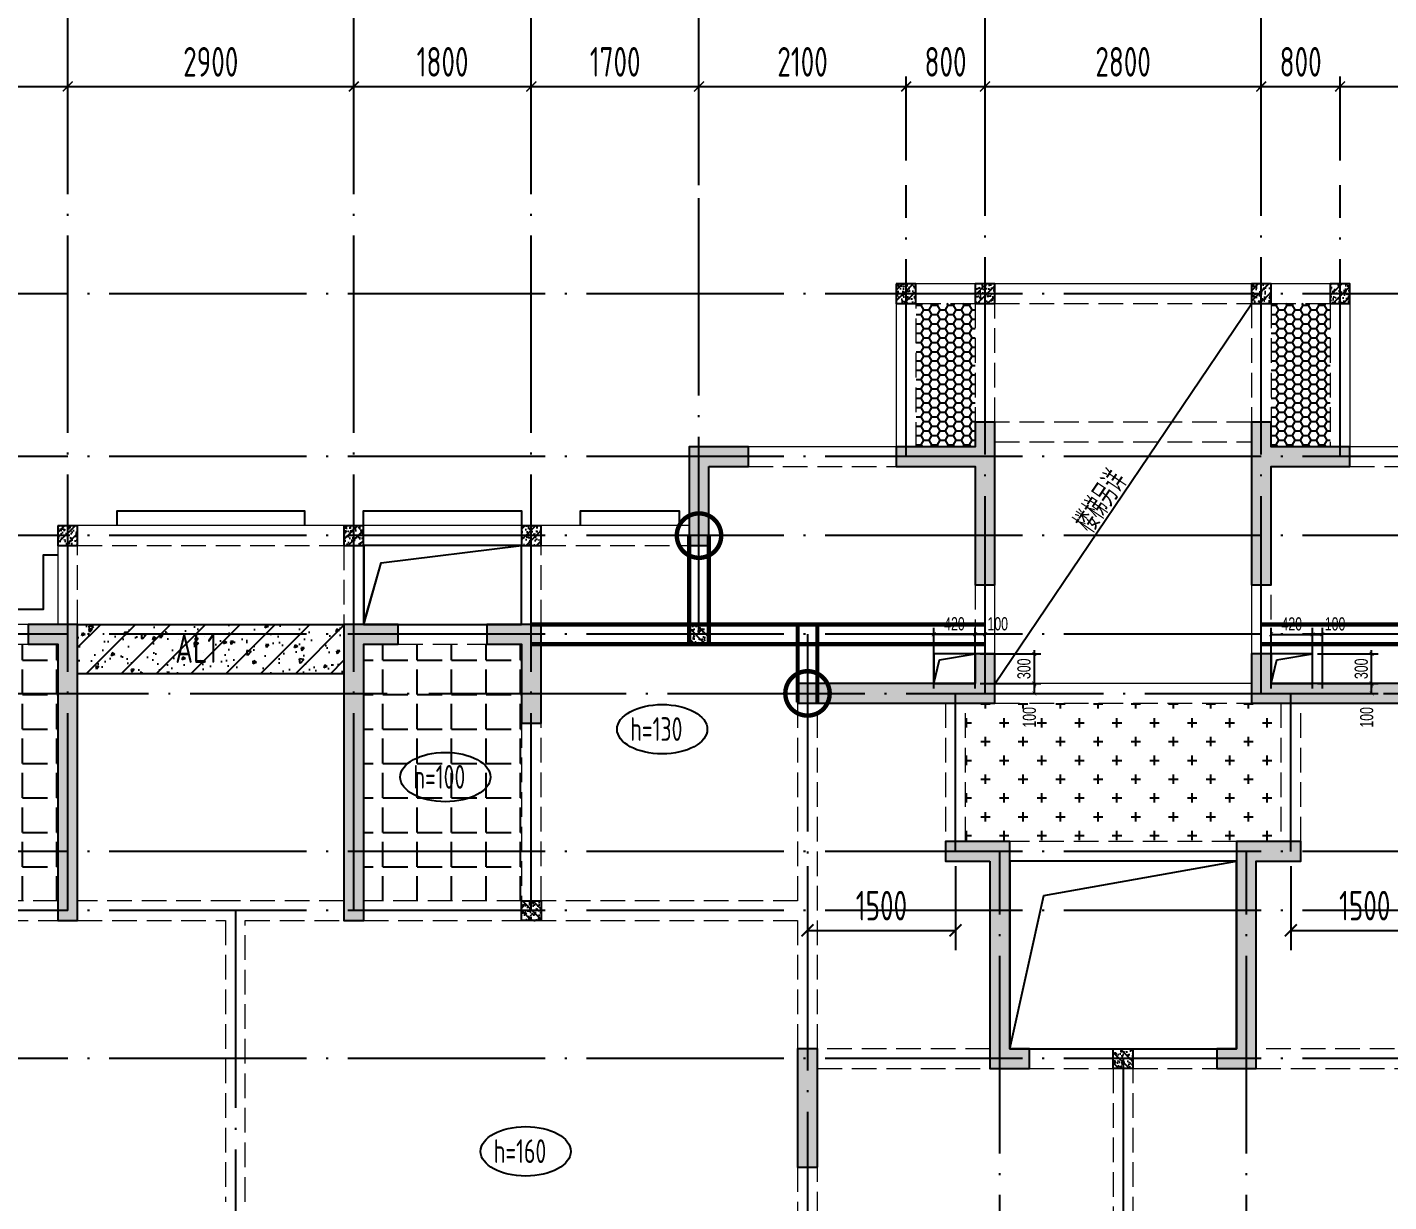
# Model space of a CAD drawing. Extents: x -668857 to 185752, y -270966 to 286822.
# Drawn here: x -177506 to -163702, y 64422 to 76322 of the extents above; entities that cross this region are included whole.
import ezdxf
from ezdxf.enums import TextEntityAlignment as Align

# ---------------------------------------------------------------- set-up
doc = ezdxf.new("R2010")
doc.units = 0
doc.header["$LTSCALE"] = 1000
for name, pattern in [('DASH', [0.35, 0.25, -0.1]), ('DASHED', [0.75, 0.5, -0.25]), ('DOTE', [2.42, 2, -0.2, 0.02, -0.2])]:
    doc.linetypes.add(name, pattern=pattern)
doc.layers.get('0').update_dxf_attribs({"linetype": 'CONTINUOUS'})
doc.layers.get('DEFPOINTS').update_dxf_attribs({"linetype": 'CONTINUOUS'})
doc.layers.add('+公共字体', color=7, linetype='CONTINUOUS', lineweight=20)
for name, color, linetype in [('A-AXIS', 1, 'CONTINUOUS'), ('A-DOTE', 10, 'DOTE'), ('BEAM', 4, 'DASHED'), ('ROOF', 183, 'CONTINUOUS'), ('S-B板填充', 251, 'CONTINUOUS'), ('S-B板标注', 3, 'CONTINUOUS'), ('S-B板配筋号', 7, 'CONTINUOUS'), ('S-C承台编号', 6, 'CONTINUOUS'), ('S-D洞口', 4, 'CONTINUOUS'), ('S-D洞口标注', 3, 'CONTINUOUS'), ('S-L主梁线', 4, 'DASH'), ('S-Q墙填充', 252, 'CONTINUOUS'), ('S-Q墙实线', 6, 'CONTINUOUS'), ('S-Q墙标注', 3, 'CONTINUOUS'), ('S-Y一般标注', 3, 'CONTINUOUS'), ('S-板正筋', 2, 'CONTINUOUS'), ('S-构造柱', 212, 'CONTINUOUS'), ('TEXT', 2, 'CONTINUOUS'), ('水平筋标注', 7, 'CONTINUOUS'), ('看线', 251, 'CONTINUOUS')]:
    doc.layers.add(name, color=color, linetype=linetype)
doc.layers.add('配箍校核', color=34, linetype='CONTINUOUS', plot=False)
doc.styles.add('TSSD_DIMENSION', font='Tssdeng.shx', dxfattribs={"width": 0.7, "bigfont": 'tssdchn.shx'})
doc.styles.add('TSSD_REIN', font='tssdeng.shx', dxfattribs={"width": 0.7, "height": 300, "bigfont": 'tssdchn.shx'})
doc.styles.add('结构文字', font='zstxt.shx', dxfattribs={"width": 0.7, "bigfont": 'zshz.shx'})
doc.dimstyles.new('STRUCK', dxfattribs={"dimtxt": 400, "dimasz": 121, "dimexe": 200, "dimexo": 150, "dimgap": 115, "dimtad": 1, "dimdec": 0, "dimdsep": 46, "dimtxsty": '结构文字', "dimblk": 'ARCHTICK', "dimcen": 400, "dimclrd": 3, "dimclre": 3, "dimclrt": 7, "dimadec": 0, "dimazin": 0, "dimtfac": 1, "dimtdec": 0, "dimtix": 1, "dimtmove": 2, "dimatfit": 3, "dimldrblk": '_DIMX', "dimfxl": 1, "dimtolj": 1, "dimtzin": 0, "dimarcsym": 0})
doc.dimstyles.new('STRUCK30', dxfattribs={"dimscale": 0.33333, "dimtxt": 400, "dimasz": 121, "dimexe": 200, "dimexo": 150, "dimgap": 115, "dimtad": 1, "dimdec": 0, "dimdsep": 46, "dimtxsty": '结构文字', "dimblk": 'ARCHTICK', "dimcen": 400, "dimclrd": 3, "dimclre": 3, "dimclrt": 7, "dimadec": 0, "dimazin": 0, "dimtfac": 1, "dimtdec": 0, "dimtix": 1, "dimtmove": 2, "dimatfit": 3, "dimldrblk": '_DIMX', "dimfxl": 1, "dimtolj": 1, "dimtzin": 0, "dimarcsym": 0})
doc.dimstyles.new('TSSD_100_100', dxfattribs={"dimtxt": 300, "dimasz": 100, "dimexe": 100, "dimexo": 250, "dimgap": 100, "dimtad": 1, "dimdec": 0, "dimzin": 0, "dimdsep": 46, "dimtxsty": 'TSSD_DIMENSION', "dimblk": 'ARCHTICK', "dimcen": 0, "dimdle": 100, "dimclrt": 7, "dimadec": 0, "dimazin": 0, "dimtfac": 1, "dimtdec": 0, "dimtix": 1, "dimtmove": 2, "dimatfit": 3, "dimldrblk": 'ARCHTICK', "dimfxl": 1, "dimtolj": 1, "dimtzin": 0, "dimarcsym": 0})

# ---------------------------------------------------------------- blocks, each defined once
blk = doc.blocks.new('_ArchTick')
at = {"color": 0, "linetype": 'ByBlock', "const_width": 0.15}
blk.add_lwpolyline([(-0.5, -0.5), (0.5, 0.5)], dxfattribs=at)
blk = doc.blocks.new('*D168')
at = {"layer": 'DEFPOINTS', "color": 0, "transparency": 16777216}
for p in [(31400, 19250), (29600, 18250), (31400, 18250)]:
    blk.add_point(p, dxfattribs=at)
at = {"layer": 'S-Y一般标注', "color": 0, "lineweight": -2, "transparency": 16777216}
for p, q in [((29600, 18500), (29600, 19350)), ((31400, 18500), (31400, 19350)), ((29500, 19250), (31500, 19250))]:
    blk.add_line(p, q, dxfattribs=at)
at = {"layer": 'S-Y一般标注', "color": 0, "lineweight": -2, "transparency": 16777216, "xscale": 100, "yscale": 100, "zscale": 100, "rotation": 180}
blk.add_blockref('_ArchTick', (29600, 19250), dxfattribs=at)
at = {"layer": 'S-Y一般标注', "color": 0, "lineweight": -2, "transparency": 16777216, "xscale": 100, "yscale": 100, "zscale": 100}
blk.add_blockref('_ArchTick', (31400, 19250), dxfattribs=at)
at = {"layer": 'S-Y一般标注', "color": 7, "transparency": 16777216, "insert": (30500, 19500), "char_height": 300, "attachment_point": 5, "style": 'TSSD_DIMENSION'}
blk.add_mtext('\\A1;1800', dxfattribs=at)
blk = doc.blocks.new('*D169')
at = {"layer": 'DEFPOINTS', "color": 0, "transparency": 16777216}
for p in [(34300, 19250), (31400, 18250), (34300, 18250)]:
    blk.add_point(p, dxfattribs=at)
at = {"layer": 'S-Y一般标注', "color": 0, "lineweight": -2, "transparency": 16777216}
for p, q in [((31400, 18500), (31400, 19350)), ((34300, 18500), (34300, 19350)), ((31300, 19250), (34400, 19250))]:
    blk.add_line(p, q, dxfattribs=at)
at = {"layer": 'S-Y一般标注', "color": 0, "lineweight": -2, "transparency": 16777216, "xscale": 100, "yscale": 100, "zscale": 100, "rotation": 180}
blk.add_blockref('_ArchTick', (31400, 19250), dxfattribs=at)
at = {"layer": 'S-Y一般标注', "color": 0, "lineweight": -2, "transparency": 16777216, "xscale": 100, "yscale": 100, "zscale": 100}
blk.add_blockref('_ArchTick', (34300, 19250), dxfattribs=at)
at = {"layer": 'S-Y一般标注', "color": 7, "transparency": 16777216, "insert": (32850, 19500), "char_height": 300, "attachment_point": 5, "style": 'TSSD_DIMENSION'}
blk.add_mtext('\\A1;2900', dxfattribs=at)
blk = doc.blocks.new('*D170')
at = {"layer": 'DEFPOINTS', "color": 0, "transparency": 16777216}
for p in [(36100, 19250), (34300, 18250), (36100, 18250)]:
    blk.add_point(p, dxfattribs=at)
at = {"layer": 'S-Y一般标注', "color": 0, "lineweight": -2, "transparency": 16777216}
for p, q in [((34300, 18500), (34300, 19350)), ((36100, 18500), (36100, 19350)), ((34200, 19250), (36200, 19250))]:
    blk.add_line(p, q, dxfattribs=at)
at = {"layer": 'S-Y一般标注', "color": 0, "lineweight": -2, "transparency": 16777216, "xscale": 100, "yscale": 100, "zscale": 100, "rotation": 180}
blk.add_blockref('_ArchTick', (34300, 19250), dxfattribs=at)
at = {"layer": 'S-Y一般标注', "color": 0, "lineweight": -2, "transparency": 16777216, "xscale": 100, "yscale": 100, "zscale": 100}
blk.add_blockref('_ArchTick', (36100, 19250), dxfattribs=at)
at = {"layer": 'S-Y一般标注', "color": 7, "transparency": 16777216, "insert": (35200, 19500), "char_height": 300, "attachment_point": 5, "style": 'TSSD_DIMENSION'}
blk.add_mtext('\\A1;1800', dxfattribs=at)
blk = doc.blocks.new('*D171')
at = {"layer": 'DEFPOINTS', "color": 0, "transparency": 16777216}
for p in [(37800, 19250), (36100, 18250), (37800, 18250)]:
    blk.add_point(p, dxfattribs=at)
at = {"layer": 'S-Y一般标注', "color": 0, "lineweight": -2, "transparency": 16777216}
for p, q in [((36100, 18500), (36100, 19350)), ((37800, 18500), (37800, 19350)), ((36000, 19250), (37900, 19250))]:
    blk.add_line(p, q, dxfattribs=at)
at = {"layer": 'S-Y一般标注', "color": 0, "lineweight": -2, "transparency": 16777216, "xscale": 100, "yscale": 100, "zscale": 100, "rotation": 180}
blk.add_blockref('_ArchTick', (36100, 19250), dxfattribs=at)
at = {"layer": 'S-Y一般标注', "color": 0, "lineweight": -2, "transparency": 16777216, "xscale": 100, "yscale": 100, "zscale": 100}
blk.add_blockref('_ArchTick', (37800, 19250), dxfattribs=at)
at = {"layer": 'S-Y一般标注', "color": 7, "transparency": 16777216, "insert": (36950, 19500), "char_height": 300, "attachment_point": 5, "style": 'TSSD_DIMENSION'}
blk.add_mtext('\\A1;1700', dxfattribs=at)
blk = doc.blocks.new('*D172')
at = {"layer": 'DEFPOINTS', "color": 0, "transparency": 16777216}
for p in [(40700, 19250), (39900, 18250), (40700, 18250)]:
    blk.add_point(p, dxfattribs=at)
at = {"layer": 'S-Y一般标注', "color": 0, "lineweight": -2, "transparency": 16777216}
for p, q in [((39900, 18500), (39900, 19350)), ((40700, 18500), (40700, 19350)), ((39800, 19250), (40800, 19250))]:
    blk.add_line(p, q, dxfattribs=at)
at = {"layer": 'S-Y一般标注', "color": 0, "lineweight": -2, "transparency": 16777216, "xscale": 100, "yscale": 100, "zscale": 100, "rotation": 180}
blk.add_blockref('_ArchTick', (39900, 19250), dxfattribs=at)
at = {"layer": 'S-Y一般标注', "color": 0, "lineweight": -2, "transparency": 16777216, "xscale": 100, "yscale": 100, "zscale": 100}
blk.add_blockref('_ArchTick', (40700, 19250), dxfattribs=at)
at = {"layer": 'S-Y一般标注', "color": 7, "transparency": 16777216, "insert": (40300, 19500), "char_height": 300, "attachment_point": 5, "style": 'TSSD_DIMENSION'}
blk.add_mtext('\\A1;800', dxfattribs=at)
blk = doc.blocks.new('*D173')
at = {"layer": 'DEFPOINTS', "color": 0, "transparency": 16777216}
for p in [(43500, 19250), (40700, 18250), (43500, 18250)]:
    blk.add_point(p, dxfattribs=at)
at = {"layer": 'S-Y一般标注', "color": 0, "lineweight": -2, "transparency": 16777216}
for p, q in [((40700, 18500), (40700, 19350)), ((43500, 18500), (43500, 19350)), ((40600, 19250), (43600, 19250))]:
    blk.add_line(p, q, dxfattribs=at)
at = {"layer": 'S-Y一般标注', "color": 0, "lineweight": -2, "transparency": 16777216, "xscale": 100, "yscale": 100, "zscale": 100, "rotation": 180}
blk.add_blockref('_ArchTick', (40700, 19250), dxfattribs=at)
at = {"layer": 'S-Y一般标注', "color": 0, "lineweight": -2, "transparency": 16777216, "xscale": 100, "yscale": 100, "zscale": 100}
blk.add_blockref('_ArchTick', (43500, 19250), dxfattribs=at)
at = {"layer": 'S-Y一般标注', "color": 7, "transparency": 16777216, "insert": (42100, 19500), "char_height": 300, "attachment_point": 5, "style": 'TSSD_DIMENSION'}
blk.add_mtext('\\A1;2800', dxfattribs=at)
blk = doc.blocks.new('*D174')
at = {"layer": 'DEFPOINTS', "color": 0, "transparency": 16777216}
for p in [(46400, 19250), (44300, 18250), (46400, 18250)]:
    blk.add_point(p, dxfattribs=at)
at = {"layer": 'S-Y一般标注', "color": 0, "lineweight": -2, "transparency": 16777216}
for p, q in [((44300, 18500), (44300, 19350)), ((46400, 18500), (46400, 19350)), ((44200, 19250), (46500, 19250))]:
    blk.add_line(p, q, dxfattribs=at)
at = {"layer": 'S-Y一般标注', "color": 0, "lineweight": -2, "transparency": 16777216, "xscale": 100, "yscale": 100, "zscale": 100, "rotation": 180}
blk.add_blockref('_ArchTick', (44300, 19250), dxfattribs=at)
at = {"layer": 'S-Y一般标注', "color": 0, "lineweight": -2, "transparency": 16777216, "xscale": 100, "yscale": 100, "zscale": 100}
blk.add_blockref('_ArchTick', (46400, 19250), dxfattribs=at)
at = {"layer": 'S-Y一般标注', "color": 7, "transparency": 16777216, "insert": (45742, 19500), "char_height": 300, "attachment_point": 5, "style": 'TSSD_DIMENSION'}
blk.add_mtext('\\A1;2100', dxfattribs=at)
blk = doc.blocks.new('*D192')
at = {"layer": 'DEFPOINTS', "color": 0, "transparency": 16777216}
for p in [(39900, 19250), (37800, 18250), (39900, 18250)]:
    blk.add_point(p, dxfattribs=at)
at = {"layer": 'S-Y一般标注', "color": 0, "lineweight": -2, "transparency": 16777216}
for p, q in [((37800, 18500), (37800, 19350)), ((39900, 18500), (39900, 19350)), ((37700, 19250), (40000, 19250))]:
    blk.add_line(p, q, dxfattribs=at)
at = {"layer": 'S-Y一般标注', "color": 0, "lineweight": -2, "transparency": 16777216, "xscale": 100, "yscale": 100, "zscale": 100, "rotation": 180}
blk.add_blockref('_ArchTick', (37800, 19250), dxfattribs=at)
at = {"layer": 'S-Y一般标注', "color": 0, "lineweight": -2, "transparency": 16777216, "xscale": 100, "yscale": 100, "zscale": 100}
blk.add_blockref('_ArchTick', (39900, 19250), dxfattribs=at)
at = {"layer": 'S-Y一般标注', "color": 7, "transparency": 16777216, "insert": (38850, 19500), "char_height": 300, "attachment_point": 5, "style": 'TSSD_DIMENSION'}
blk.add_mtext('\\A1;2100', dxfattribs=at)
blk = doc.blocks.new('*D193')
at = {"layer": 'DEFPOINTS', "color": 0, "transparency": 16777216}
for p in [(44300, 19250), (43500, 18250), (44300, 18250)]:
    blk.add_point(p, dxfattribs=at)
at = {"layer": 'S-Y一般标注', "color": 0, "lineweight": -2, "transparency": 16777216}
for p, q in [((43500, 18500), (43500, 19350)), ((44300, 18500), (44300, 19350)), ((43400, 19250), (44400, 19250))]:
    blk.add_line(p, q, dxfattribs=at)
at = {"layer": 'S-Y一般标注', "color": 0, "lineweight": -2, "transparency": 16777216, "xscale": 100, "yscale": 100, "zscale": 100, "rotation": 180}
blk.add_blockref('_ArchTick', (43500, 19250), dxfattribs=at)
at = {"layer": 'S-Y一般标注', "color": 0, "lineweight": -2, "transparency": 16777216, "xscale": 100, "yscale": 100, "zscale": 100}
blk.add_blockref('_ArchTick', (44300, 19250), dxfattribs=at)
at = {"layer": 'S-Y一般标注', "color": 7, "transparency": 16777216, "insert": (43900, 19500), "char_height": 300, "attachment_point": 5, "style": 'TSSD_DIMENSION'}
blk.add_mtext('\\A1;800', dxfattribs=at)
blk = doc.blocks.new('20210729.03501652')
at = {"layer": '看线', "color": 202, "ltscale": 0.5}
for points in [[(26800, 10900), (26800, 11050), (28700, 11050), (28700, 10900)], [(29300, 10900), (29300, 11050), (30900, 11050), (30900, 10900)], [(31500, 10900), (31500, 11050), (32500, 11050), (32500, 10900)], [(26200, 10600), (26050, 10600), (26050, 10050), (24500, 10050)]]:
    blk.add_lwpolyline(points, dxfattribs=at)
blk = doc.blocks.new('*D2799')
at = {"layer": 'DEFPOINTS', "color": 0, "transparency": 16777216}
for p in [(-164475, 69972), (-163875, 69972), (-164475, 69672)]:
    blk.add_point(p, dxfattribs=at)
at = {"layer": 'S-D洞口标注', "color": 3, "lineweight": -2, "transparency": 16777216}
for p, q in [((-163875, 69972), (-163875, 70012)), ((-164425, 69972), (-163808, 69972)), ((-163875, 69672), (-163875, 69972)), ((-164425, 69672), (-163808, 69672)), ((-163875, 69672), (-163875, 69632))]:
    blk.add_line(p, q, dxfattribs=at)
at = {"layer": 'S-D洞口标注', "color": 3, "lineweight": -2, "transparency": 16777216, "xscale": 40.33293, "yscale": 40.33293, "zscale": 40.33293}
for p, rotation in [((-163875, 69972), 270), ((-163875, 69672), 90)]:
    blk.add_blockref('_ArchTick', p, dxfattribs=dict(at, rotation=rotation))
at = {"layer": 'S-D洞口标注', "color": 7, "transparency": 16777216, "insert": (-163980, 69822), "char_height": 133.3, "attachment_point": 5, "rotation": 90, "style": '结构文字'}
blk.add_mtext('\\A1;300', dxfattribs=at)
blk = doc.blocks.new('_DIMX')
blk.add_line((-150, 0), (150, 0))
at = {"const_width": 50}
blk.add_lwpolyline([(-70, -70), (70, 70)], dxfattribs=at)
blk = doc.blocks.new('*D2800')
at = {"layer": 'DEFPOINTS', "color": 0, "transparency": 16777216}
for p in [(-164475, 70171), (-164895, 69571), (-164475, 69572)]:
    blk.add_point(p, dxfattribs=at)
at = {"layer": 'S-D洞口标注', "color": 3, "lineweight": -2, "transparency": 16777216}
for p, q in [((-164895, 69621), (-164895, 70238)), ((-164895, 70171), (-164475, 70171)), ((-164475, 69622), (-164475, 70238))]:
    blk.add_line(p, q, dxfattribs=at)
at = {"layer": 'S-D洞口标注', "color": 3, "lineweight": -2, "transparency": 16777216, "xscale": 40.33293, "yscale": 40.33293, "zscale": 40.33293, "rotation": 180}
blk.add_blockref('_ArchTick', (-164895, 70171), dxfattribs=at)
at = {"layer": 'S-D洞口标注', "color": 3, "lineweight": -2, "transparency": 16777216, "xscale": 40.33293, "yscale": 40.33293, "zscale": 40.33293}
blk.add_blockref('_ArchTick', (-164475, 70171), dxfattribs=at)
at = {"layer": 'S-D洞口标注', "color": 7, "transparency": 16777216, "insert": (-164685, 70276), "char_height": 133.3, "attachment_point": 5, "style": '结构文字'}
blk.add_mtext('\\A1;420', dxfattribs=at)
blk = doc.blocks.new('*D2801')
at = {"layer": 'DEFPOINTS', "color": 0, "transparency": 16777216}
for p in [(-164375, 70171), (-164475, 69572), (-164375, 69572)]:
    blk.add_point(p, dxfattribs=at)
at = {"layer": 'S-D洞口标注', "color": 3, "lineweight": -2, "transparency": 16777216}
for p, q in [((-164475, 69622), (-164475, 70238)), ((-164475, 70171), (-164375, 70171)), ((-164375, 69622), (-164375, 70238))]:
    blk.add_line(p, q, dxfattribs=at)
at = {"layer": 'S-D洞口标注', "color": 3, "lineweight": -2, "transparency": 16777216, "xscale": 40.33293, "yscale": 40.33293, "zscale": 40.33293, "rotation": 180}
blk.add_blockref('_ArchTick', (-164475, 70171), dxfattribs=at)
at = {"layer": 'S-D洞口标注', "color": 3, "lineweight": -2, "transparency": 16777216, "xscale": 40.33293, "yscale": 40.33293, "zscale": 40.33293}
blk.add_blockref('_ArchTick', (-164375, 70171), dxfattribs=at)
at = {"layer": 'S-D洞口标注', "color": 7, "transparency": 16777216, "insert": (-164246, 70276), "char_height": 133.3, "attachment_point": 5, "style": '结构文字'}
blk.add_mtext('\\A1;100', dxfattribs=at)
blk = doc.blocks.new('*D2802')
at = {"layer": 'DEFPOINTS', "color": 0, "transparency": 16777216}
for p in [(-164475, 69672), (-163875, 69672), (-164475, 69572)]:
    blk.add_point(p, dxfattribs=at)
at = {"layer": 'S-D洞口标注', "color": 3, "lineweight": -2, "transparency": 16777216}
for p, q in [((-164425, 69672), (-163808, 69672)), ((-163875, 69572), (-163875, 69672)), ((-164425, 69572), (-163808, 69572))]:
    blk.add_line(p, q, dxfattribs=at)
at = {"layer": 'S-D洞口标注', "color": 3, "lineweight": -2, "transparency": 16777216, "xscale": 40.33293, "yscale": 40.33293, "zscale": 40.33293}
for p, rotation in [((-163875, 69672), 90), ((-163875, 69572), 270)]:
    blk.add_blockref('_ArchTick', p, dxfattribs=dict(at, rotation=rotation))
at = {"layer": 'S-D洞口标注', "color": 7, "transparency": 16777216, "insert": (-163925, 69330), "char_height": 133.3, "attachment_point": 5, "rotation": 90, "style": '结构文字'}
blk.add_mtext('\\A1;100', dxfattribs=at)
blk = doc.blocks.new('*D2803')
at = {"layer": 'DEFPOINTS', "color": 0, "transparency": 16777216}
for p in [(-167895, 69972), (-167295, 69972), (-167895, 69672)]:
    blk.add_point(p, dxfattribs=at)
at = {"layer": 'S-D洞口标注', "color": 3, "lineweight": -2, "transparency": 16777216}
for p, q in [((-167295, 69972), (-167295, 70012)), ((-167845, 69972), (-167228, 69972)), ((-167295, 69672), (-167295, 69972)), ((-167845, 69672), (-167228, 69672)), ((-167295, 69672), (-167295, 69632))]:
    blk.add_line(p, q, dxfattribs=at)
at = {"layer": 'S-D洞口标注', "color": 3, "lineweight": -2, "transparency": 16777216, "xscale": 40.33293, "yscale": 40.33293, "zscale": 40.33293}
for p, rotation in [((-167295, 69972), 270), ((-167295, 69672), 90)]:
    blk.add_blockref('_ArchTick', p, dxfattribs=dict(at, rotation=rotation))
at = {"layer": 'S-D洞口标注', "color": 7, "transparency": 16777216, "insert": (-167400, 69822), "char_height": 133.3, "attachment_point": 5, "rotation": 90, "style": '结构文字'}
blk.add_mtext('\\A1;300', dxfattribs=at)
blk = doc.blocks.new('*D2804')
at = {"layer": 'DEFPOINTS', "color": 0, "transparency": 16777216}
for p in [(-167895, 70172), (-168315, 69572), (-167895, 69572)]:
    blk.add_point(p, dxfattribs=at)
at = {"layer": 'S-D洞口标注', "color": 3, "lineweight": -2, "transparency": 16777216}
for p, q in [((-168315, 69622), (-168315, 70238)), ((-168315, 70172), (-167895, 70172)), ((-167895, 69622), (-167895, 70238))]:
    blk.add_line(p, q, dxfattribs=at)
at = {"layer": 'S-D洞口标注', "color": 3, "lineweight": -2, "transparency": 16777216, "xscale": 40.33293, "yscale": 40.33293, "zscale": 40.33293, "rotation": 180}
blk.add_blockref('_ArchTick', (-168315, 70172), dxfattribs=at)
at = {"layer": 'S-D洞口标注', "color": 3, "lineweight": -2, "transparency": 16777216, "xscale": 40.33293, "yscale": 40.33293, "zscale": 40.33293}
blk.add_blockref('_ArchTick', (-167895, 70172), dxfattribs=at)
at = {"layer": 'S-D洞口标注', "color": 7, "transparency": 16777216, "insert": (-168105, 70277), "char_height": 133.3, "attachment_point": 5, "style": '结构文字'}
blk.add_mtext('\\A1;420', dxfattribs=at)
blk = doc.blocks.new('*D2805')
at = {"layer": 'DEFPOINTS', "color": 0, "transparency": 16777216}
for p in [(-167795, 70172), (-167895, 69572), (-167795, 69572)]:
    blk.add_point(p, dxfattribs=at)
at = {"layer": 'S-D洞口标注', "color": 3, "lineweight": -2, "transparency": 16777216}
for p, q in [((-167895, 69622), (-167895, 70238)), ((-167895, 70172), (-167795, 70172)), ((-167795, 69622), (-167795, 70238))]:
    blk.add_line(p, q, dxfattribs=at)
at = {"layer": 'S-D洞口标注', "color": 3, "lineweight": -2, "transparency": 16777216, "xscale": 40.33293, "yscale": 40.33293, "zscale": 40.33293, "rotation": 180}
blk.add_blockref('_ArchTick', (-167895, 70172), dxfattribs=at)
at = {"layer": 'S-D洞口标注', "color": 3, "lineweight": -2, "transparency": 16777216, "xscale": 40.33293, "yscale": 40.33293, "zscale": 40.33293}
blk.add_blockref('_ArchTick', (-167795, 70172), dxfattribs=at)
at = {"layer": 'S-D洞口标注', "color": 7, "transparency": 16777216, "insert": (-167666, 70277), "char_height": 133.3, "attachment_point": 5, "style": '结构文字'}
blk.add_mtext('\\A1;100', dxfattribs=at)
blk = doc.blocks.new('*D2806')
at = {"layer": 'DEFPOINTS', "color": 0, "transparency": 16777216}
for p in [(-167895, 69672), (-167295, 69672), (-167895, 69572)]:
    blk.add_point(p, dxfattribs=at)
at = {"layer": 'S-D洞口标注', "color": 3, "lineweight": -2, "transparency": 16777216}
for p, q in [((-167845, 69672), (-167228, 69672)), ((-167295, 69572), (-167295, 69672)), ((-167845, 69572), (-167228, 69572))]:
    blk.add_line(p, q, dxfattribs=at)
at = {"layer": 'S-D洞口标注', "color": 3, "lineweight": -2, "transparency": 16777216, "xscale": 40.33293, "yscale": 40.33293, "zscale": 40.33293}
for p, rotation in [((-167295, 69672), 90), ((-167295, 69572), 270)]:
    blk.add_blockref('_ArchTick', p, dxfattribs=dict(at, rotation=rotation))
at = {"layer": 'S-D洞口标注', "color": 7, "transparency": 16777216, "insert": (-167345, 69330), "char_height": 133.3, "attachment_point": 5, "rotation": 90, "style": '结构文字'}
blk.add_mtext('\\A1;100', dxfattribs=at)
blk = doc.blocks.new('20210803.22403995')
at = {"layer": '+公共字体', "color": 2, "const_width": 45}
for points in [[(-831038, -168387, 1), (-831038, -167937, 1), (-831038, -168387, -1)], [(-829938, -169986, 1), (-829938, -169536, 1), (-829938, -169986, -1)]]:
    blk.add_lwpolyline(points, format="xyb", dxfattribs=at)
blk = doc.blocks.new('20210807.15312791')
at = {"layer": 'S-Q墙填充'}
h = blk.add_hatch(color=252, dxfattribs=at)
h.dxf.hatch_style = 1
h.paths.add_polyline_path([(97216, 67840), (97216, 68190), (97016, 68190), (97016, 67940), (96216, 67940), (96216, 67740), (97016, 67740), (97016, 66540), (97216, 66540)])
h = blk.add_hatch(color=252, dxfattribs=at)
h.dxf.hatch_style = 1
h.paths.add_polyline_path([(99816, 67840), (99816, 66540), (100016, 66540), (100016, 67740), (100815, 67740), (100815, 67940), (100016, 67940), (100016, 68190), (99816, 68190)])
h = blk.add_hatch(color=252, dxfattribs=at)
h.dxf.hatch_style = 1
h.paths.add_polyline_path([(94316, 67740), (94716, 67740), (94716, 67940), (94116, 67940), (94116, 66940), (94316, 66940)])
h = blk.add_hatch(color=252, dxfattribs=at)
h.dxf.hatch_style = 1
h.paths.add_polyline_path([(87916, 66140), (87416, 66140), (87416, 65940), (87716, 65940), (87716, 63140), (87916, 63140)])
h = blk.add_hatch(color=252, dxfattribs=at)
h.dxf.hatch_style = 1
h.paths.add_polyline_path([(90816, 63140), (90816, 65940), (91166, 65940), (91166, 66140), (90616, 66140), (90616, 63140)])
h = blk.add_hatch(color=252, dxfattribs=at)
h.dxf.hatch_style = 1
h.paths.add_polyline_path([(92066, 65940), (92416, 65940), (92416, 65140), (92616, 65140), (92616, 66140), (92066, 66140)])
h = blk.add_hatch(color=252, dxfattribs=at)
h.dxf.hatch_style = 1
h.paths.add_polyline_path([(95216, 65340), (96816, 65340), (97216, 65340), (97216, 65840), (97016, 65840), (97016, 65540), (96816, 65540), (95216, 65540)])
h = blk.add_hatch(color=252, dxfattribs=at)
h.dxf.hatch_style = 1
h.paths.add_polyline_path([(100016, 65540), (100016, 65840), (99816, 65840), (99816, 65340), (100216, 65340), (101816, 65340), (101816, 65540), (100216, 65540)])
h = blk.add_hatch(color=252, dxfattribs=at)
h.dxf.hatch_style = 1
h.paths.add_polyline_path([(97166, 63740), (97166, 61640), (97566, 61640), (97566, 61840), (97366, 61840), (97366, 63940), (96716, 63940), (96716, 63740)])
h = blk.add_hatch(color=252, dxfattribs=at)
h.dxf.hatch_style = 1
h.paths.add_polyline_path([(99666, 61840), (99466, 61840), (99466, 61640), (99866, 61640), (99866, 63740), (100316, 63740), (100316, 63940), (99666, 63940)])
h = blk.add_hatch(color=252, dxfattribs=at)
h.dxf.hatch_style = 1
h.paths.add_polyline_path([(95416, 60640), (95416, 61840), (95216, 61840), (95216, 60640)])
at = {"layer": 'S-D洞口', "color": 5}
for points in [[(90816, 66140), (92416, 66140), (92416, 66940), (90816, 66940), (90816, 66140), (90993, 66762), (92416, 66940)], [(97366, 61840), (99666, 61840), (99666, 63740), (97366, 63740), (97366, 61840), (97712, 63393), (99666, 63740)]]:
    blk.add_lwpolyline(points, dxfattribs=at)
at = {"layer": 'S-L主梁线', "linetype": 'ByBlock', "lineweight": 18}
for p, q in [((96216, 69590), (96216, 67940)), ((97116, 69590), (96216, 69590)), ((99916, 69590), (97116, 69590)), ((100816, 69590), (99916, 69590)), ((100816, 67940), (100816, 69590)), ((96216, 67940), (94716, 67940)), ((102316, 67940), (100816, 67940)), ((87716, 67140), (87716, 66140)), ((90716, 67140), (87716, 67140)), ((92516, 67140), (90716, 67140)), ((94116, 67140), (92516, 67140)), ((90816, 66940), (92416, 66940)), ((90816, 66140), (90816, 66940)), ((92416, 66940), (92416, 66140)), ((97216, 65840), (97216, 66540)), ((99816, 66540), (99816, 65840)), ((92066, 66140), (91166, 66140)), ((99816, 65540), (97216, 65540)), ((97366, 63740), (99666, 63740)), ((98516, 61840), (97566, 61840)), ((99466, 61840), (98516, 61840))]:
    blk.add_line(p, q, dxfattribs=at)
at = {"layer": 'S-L主梁线', "linetype": 'DASH', "lineweight": 18}
for p, q in [((96416, 69390), (97016, 69390)), ((96416, 67940), (96416, 69390)), ((97016, 69390), (97016, 68190)), ((97216, 69390), (99816, 69390)), ((97216, 68190), (97216, 69390)), ((99816, 69390), (99816, 68190)), ((100016, 69390), (100616, 69390)), ((100016, 69390), (100016, 68190)), ((100616, 69390), (100616, 67940)), ((99815, 68190), (97216, 68190)), ((97216, 67990), (99816, 67990)), ((94716, 67740), (96216, 67740)), ((100815, 67740), (102316, 67740)), ((87916, 66940), (90616, 66940)), ((87916, 66140), (87916, 66940)), ((90616, 66940), (90616, 66140)), ((92616, 66940), (94116, 66940)), ((92616, 66140), (92616, 66940)), ((97016, 66540), (97016, 65840)), ((100016, 65840), (100016, 66540)), ((87416, 66140), (86016, 66140)), ((86116, 65940), (87416, 65940)), ((91166, 65940), (92066, 65940)), ((95216, 65340), (95216, 63340)), ((95416, 63240), (95416, 65340)), ((96716, 65340), (96716, 63940)), ((96916, 63940), (96916, 65340)), ((97216, 65340), (99816, 65340)), ((100116, 65340), (100116, 63940)), ((100316, 63940), (100316, 65340)), ((92416, 65140), (92416, 63340)), ((92616, 63340), (92616, 65140)), ((99666, 63940), (97366, 63940)), ((87716, 63340), (86116, 63340)), ((89516, 63340), (87916, 63340)), ((90616, 63340), (89516, 63340)), ((92416, 63340), (90816, 63340)), ((95216, 63340), (92616, 63340)), ((95416, 61840), (95416, 63240)), ((86116, 63140), (87716, 63140)), ((87916, 63140), (89416, 63140)), ((89416, 63140), (89416, 60290)), ((89616, 63140), (90616, 63140)), ((89616, 60290), (89616, 63140)), ((90816, 63140), (92516, 63140)), ((92516, 63140), (95216, 63140)), ((95216, 63140), (95216, 61840)), ((97166, 61840), (95416, 61840)), ((101616, 61840), (99866, 61840)), ((95416, 61640), (97166, 61640)), ((97566, 61640), (98416, 61640)), ((98416, 61640), (98416, 57640)), ((98616, 57640), (98616, 61640)), ((98616, 61640), (99466, 61640)), ((99866, 61640), (101616, 61640)), ((95216, 60640), (95216, 59090)), ((95416, 59090), (95416, 60640))]:
    blk.add_line(p, q, dxfattribs=at)
at = {"layer": 'S-Q墙实线'}
blk.add_lwpolyline([(97216, 67840), (97216, 68190), (97016, 68190), (97016, 67940), (96216, 67940), (96216, 67740), (97016, 67740), (97016, 66540), (97216, 66540), (97216, 67840)], dxfattribs=at)
for points in [[(99816, 67840), (99816, 66540), (100016, 66540), (100016, 67740), (100815, 67740), (100815, 67940), (100016, 67940), (100016, 68190), (99816, 68190)], [(94316, 67740), (94716, 67740), (94716, 67940), (94116, 67940), (94116, 66940), (94316, 66940)], [(87916, 66140), (87416, 66140), (87416, 65940), (87716, 65940), (87716, 63140), (87916, 63140)], [(90816, 63140), (90816, 65940), (91166, 65940), (91166, 66140), (90616, 66140), (90616, 63140)], [(92066, 65940), (92416, 65940), (92416, 65140), (92616, 65140), (92616, 66140), (92066, 66140)], [(95216, 65340), (96816, 65340), (97216, 65340), (97216, 65840), (97016, 65840), (97016, 65540), (96816, 65540), (95216, 65540)], [(100016, 65540), (100016, 65840), (99816, 65840), (99816, 65340), (100216, 65340), (101816, 65340), (101816, 65540), (100216, 65540)], [(97166, 63740), (97166, 61640), (97566, 61640), (97566, 61840), (97366, 61840), (97366, 63940), (96716, 63940), (96716, 63740)], [(99666, 61840), (99466, 61840), (99466, 61640), (99866, 61640), (99866, 63740), (100316, 63740), (100316, 63940), (99666, 63940)], [(95416, 60640), (95416, 61840), (95216, 61840), (95216, 60640)]]:
    blk.add_lwpolyline(points, close=True, dxfattribs=at)
blk = doc.blocks.new('20210730.02141516')
at = {"layer": 'S-构造柱'}
h = blk.add_hatch(dxfattribs=at)
h.set_pattern_fill('ARMORED', color=256, scale=15, angle=-90, style=0)
h.set_pattern_definition([(320, (-154189.41, 3278673.45), (-9.4128202, -107.5890274), [11.25, -123.75]), (265, (-154189.41, 3278673.45), (112.82882, 20.8127), [9, -99]), (10.4514, (-154190.19, 3278664.49), (103.4159313, -86.7764073), [9.5610285, -105.1713168]), (316.1842, (-154159.41, 3278673.45), (-24.827852, -160.0861573), [16.875, -185.625]), (6.6356, (-154161.48, 3278660.11), (146.117681, -140.199406), [14.341543, -157.75695]), (261.1842, (-154159.41, 3278673.45), (146.11779, -140.199292), [13.5, -148.5]), (291, (-154166.91, 3278658.45), (-60.3928336, -89.5360578), [11.25, -123.75]), (236, (-154166.91, 3278658.45), (108.7725068, -36.4972998), [9, -99]), (341.4514, (-154171.94, 3278650.99), (48.3795745, -126.0333943), [9.5610285, -105.1713168]), (307.5, (-154189.41, 3278673.454), (49.93407807, -1.8239783), [0, -97.8, 0, -100.5, 0, -99.375]), (277.5, (-154189.41, 3278673.454), (59.1617568, -39.4604306), [0, -57.3, 0, -95.55, 0, -37.875]), (237.5, (-154189.41, 3278706.904), (-3.38323076, -80.07336543), [0, -37.5, 0, -117, 0, -155.25]), (227.5, (-154189.41, 3278721.904), (15.0157473, -87.4779254), [0, -48.75, 0, -77.7, 0, -110.25]), (315, (-154189.41, 3278673.454), (53.0330086, 53.0330086), [])])
h.paths.add_polyline_path([(200, 200), (200, 0), (0, 0), (0, 200)])
blk.add_lwpolyline([(200, 200), (200, 0), (0, 0), (0, 200)], close=True, dxfattribs=at)
blk = doc.blocks.new('20210809.18285270')
at = {"layer": 'ROOF', "xscale": -1, "rotation": 4.61764226855621e-08}
for p in [(35500, 12550), (36300, 12550), (39100, 12550), (39900, 12550), (27000, 10100), (29900, 10100), (31700, 10100)]:
    blk.add_blockref('20210730.02141516', p, dxfattribs=at)
at = {"layer": 'ROOF', "rotation": 359.9999999538236}
for p in [(33200, 9100), (37500, 4800)]:
    blk.add_blockref('20210730.02141516', p, dxfattribs=at)
at = {"layer": 'ROOF'}
blk.add_blockref('20210730.02141516', (31500, 6300), dxfattribs=at)
blk = doc.blocks.new('*D490')
at = {"layer": 'DEFPOINTS', "color": 0, "transparency": 16777216}
for p in [(-180458, -4859), (-178959, -4859), (-178959, -5659)]:
    blk.add_point(p, dxfattribs=at)
at = {"layer": 'S-Q墙标注', "color": 3, "lineweight": -2, "transparency": 16777216}
for p, q in [((-180458, -5009), (-180458, -5859)), ((-178959, -5009), (-178959, -5859)), ((-180458, -5659), (-178959, -5659))]:
    blk.add_line(p, q, dxfattribs=at)
at = {"layer": 'S-Q墙标注', "color": 3, "lineweight": -2, "transparency": 16777216, "xscale": 121, "yscale": 121, "zscale": 121, "rotation": 180}
blk.add_blockref('_ArchTick', (-180458, -5659), dxfattribs=at)
at = {"layer": 'S-Q墙标注', "color": 3, "lineweight": -2, "transparency": 16777216, "xscale": 121, "yscale": 121, "zscale": 121}
blk.add_blockref('_ArchTick', (-178959, -5659), dxfattribs=at)
at = {"layer": 'S-Q墙标注', "color": 7, "transparency": 16777216, "insert": (-179709, -5409), "char_height": 300, "attachment_point": 5, "style": 'TSSD_REIN'}
blk.add_mtext('\\A1;1500', dxfattribs=at)
blk = doc.blocks.new('*D491')
at = {"layer": 'DEFPOINTS', "color": 0, "transparency": 16777216}
for p in [(-175559, -4859), (-174059, -4859), (-174059, -5659)]:
    blk.add_point(p, dxfattribs=at)
at = {"layer": 'S-Q墙标注', "color": 3, "lineweight": -2, "transparency": 16777216}
for p, q in [((-175559, -5009), (-175559, -5859)), ((-174059, -5009), (-174059, -5859)), ((-175559, -5659), (-174059, -5659))]:
    blk.add_line(p, q, dxfattribs=at)
at = {"layer": 'S-Q墙标注', "color": 3, "lineweight": -2, "transparency": 16777216, "xscale": 121, "yscale": 121, "zscale": 121, "rotation": 180}
blk.add_blockref('_ArchTick', (-175559, -5659), dxfattribs=at)
at = {"layer": 'S-Q墙标注', "color": 3, "lineweight": -2, "transparency": 16777216, "xscale": 121, "yscale": 121, "zscale": 121}
blk.add_blockref('_ArchTick', (-174059, -5659), dxfattribs=at)
at = {"layer": 'S-Q墙标注', "color": 7, "transparency": 16777216, "insert": (-174809, -5409), "char_height": 300, "attachment_point": 5, "style": 'TSSD_REIN'}
blk.add_mtext('\\A1;1500', dxfattribs=at)
blk = doc.blocks.new('20210726.16395156')
at = {"layer": 'A-AXIS'}
for p, q in [((31400, 18249.9), (31400, 21049.9)), ((34300, 18249.9), (34300, 21049.9)), ((36100, 18249.9), (36100, 21049.9)), ((37800, 18249.9), (37800, 21049.9)), ((40700, 18249.9), (40700, 21049.9)), ((43500, 18249.9), (43500, 21049.9))]:
    blk.add_line(p, q, dxfattribs=at)
at = {"layer": 'A-DOTE'}
for p, q in [((31400, 10900), (31400, 18249.9)), ((34300, 10900), (34300, 18249.9)), ((36100, 10900), (36100, 18249.9)), ((37800, 13700), (37800, 18249.9)), ((39900, 15500), (39900, 18249.9)), ((40700, 13100.3), (40700, 18249.9)), ((43500, 13100.3), (43500, 18249.9)), ((44300, 15500), (44300, 18249.9)), ((55600, 17150), (3600, 17150)), ((55600, 15500), (3600, 15500)), ((55600, 14700), (3600, 14700)), ((55600, 13700), (3600, 13700)), ((38900.2, 13700), (38900, 3600)), ((3600, 13100.3), (55600, 13100.3)), ((40400, 11500), (40400, 13100)), ((43800, 11500), (43800, 13100)), ((55600, 11500), (3600, 11500)), ((40850, 3600.2), (40850, 11500)), ((43350, 3600.2), (43350, 11500)), ((55600, 10900), (3600, 10900)), ((33100, 10900), (33100, 3600)), ((55600, 9400), (3600, 9400)), ((42100, 9400), (42100, 3600))]:
    blk.add_line(p, q, dxfattribs=at)
at = {"layer": 'S-Y一般标注'}
for base, p1, p2, picture, middle in [((31400, 19249.9), (29600, 18249.9), (31400, 18249.9), '*D168', (30500, 19499.9)), ((34300, 19249.9), (31400, 18249.9), (34300, 18249.9), '*D169', (32850, 19499.9)), ((36100, 19249.9), (34300, 18249.9), (36100, 18249.9), '*D170', (35200, 19499.9)), ((37800, 19249.9), (36100, 18249.9), (37800, 18249.9), '*D171', (36950, 19499.9)), ((39900, 19249.9), (37800, 18249.9), (39900, 18249.9), '*D192', (38850, 19499.9)), ((40700, 19249.9), (39900, 18249.9), (40700, 18249.9), '*D172', (40300, 19499.9)), ((43500, 19249.9), (40700, 18249.9), (43500, 18249.9), '*D173', (42100, 19499.9)), ((44300, 19249.9), (43500, 18249.9), (44300, 18249.9), '*D193', (43900, 19499.9))]:
    dim = blk.add_linear_dim(base=base, p1=p1, p2=p2, dimstyle='TSSD_100_100', dxfattribs=at)
    dim.commit()
    dim.dimension.update_dxf_attribs({"geometry": picture, "text_midpoint": middle})
dim = blk.add_linear_dim(base=(46400, 19249.9), p1=(44300, 18249.9), p2=(46400, 18249.9), dimstyle='TSSD_100_100', dxfattribs=at)
dim.commit()
dim.dimension.update_dxf_attribs({"geometry": '*D174', "text_midpoint": (45741.9, 19499.9), "dimtype": 160})
blk = doc.blocks.new('20210810.19092027')
at = {"layer": 'S-Q墙标注'}
for base, p1, p2, picture, middle in [((121017.8, 61274), (119518, 62074), (121017.8, 62074), '*D490', (120267.9, 61524)), ((125917.7, 61274), (124417.8, 62074), (125917.7, 62074), '*D491', (125167.7, 61524))]:
    dim = blk.add_linear_dim(base=base, p1=p1, p2=p2, dimstyle='STRUCK', override={"dimtxt": 300, "dimgap": 100, "dimtxsty": 'TSSD_REIN'}, dxfattribs=at)
    dim.commit()
    dim.dimension.update_dxf_attribs({"geometry": picture, "text_midpoint": middle, "insert": (299976.5, 66933)})

msp = doc.modelspace()

# ---------------------------------------------------------------- hatches: boundary and pattern name
at = {"layer": 'BEAM', "linetype": 'ByBlock'}
h = msp.add_hatch(dxfattribs=at)
h.set_pattern_fill('ARMORED', color=252, scale=50, angle=180, style=0)
h.set_pattern_definition([(230, (-394766, 1984193.1), (-358.63009, 31.376067), [37.5, -412.5]), (175, (-394766, 1984193.1), (69.37567, -376.09607), [30, -330]), (280.4514, (-394795.88, 1984195.7), (-289.25469, -344.71977), [31.870095, -350.571056]), (226.1842, (-394766, 1984093.1), (-533.62052, 82.75951), [56.25, -618.75]), (276.6356, (-394810.46, 1984100), (-467.33135, -487.05894), [47.80514, -525.8565]), (171.1842, (-394766, 1984093.1), (-467.33097, -487.0593), [45, -495]), (201, (-394816, 1984118.1), (-298.453526, 201.309445), [37.5, -412.5]), (146, (-394816, 1984118.1), (-121.657666, -362.57502), [30, -330]), (251.4514, (-394840.87, 1984134.87), (-420.111314, -161.26525), [31.870095, -350.571056]), (217.5, (-394766, 1984193.09), (-6.079928, -166.446927), [0, -326, 0, -335, 0, -331.25]), (187.5, (-394766, 1984193.1), (-131.534769, -197.205856), [0, -191, 0, -318.5, 0, -126.25]), (147.5, (-394654.5, 1984193.09), (-266.911218, 11.277436), [0, -125, 0, -390, 0, -517.5]), (137.5, (-394604.5, 1984193.1), (-291.593085, -50.05249), [0, -162.5, 0, -259, 0, -367.5]), (225, (-394766, 1984193.1), (176.776695, -176.776695), [])])
h.paths.add_polyline_path([(-174294.86, 69771.79), (-176994.86, 69771.79), (-176994.86, 70271.79), (-174294.86, 70271.79)])
at = {"layer": 'S-B板填充', "linetype": 'ByBlock'}
h = msp.add_hatch(dxfattribs=at)
h.set_pattern_fill('HONEY', color=252, scale=17.142857, style=0)
h.set_pattern_definition([(0, (-112815.583, -110514.574), (81.642857, 47.136514), [54.42857, -108.857143]), (120, (-112815.583, -110514.574), (-81.642847, 47.136531), [54.42857, -108.857143]), (60, (-112815.583, -110514.574), (1e-05, 94.273045), [-108.857143, 54.42857])])
h.paths.add_polyline_path([(-168494.34, 72071.83), (-167894.2, 72071.83), (-167894.2, 73521.83), (-168494.34, 73521.83)])
h = msp.add_hatch(dxfattribs=at)
h.set_pattern_fill('HONEY', color=252, scale=17.142857, style=0)
h.set_pattern_definition([(0, (-109215.773, -110514.44), (81.642857, 47.136514), [54.42857, -108.857143]), (120, (-109215.773, -110514.44), (-81.642847, 47.136531), [54.42857, -108.857143]), (60, (-109215.773, -110514.44), (1e-05, 94.273045), [-108.857143, 54.42857])])
h.paths.add_polyline_path([(-164894.53, 72071.83), (-164294.39, 72071.83), (-164294.39, 73521.96), (-164894.53, 73521.96)])
at = {"layer": 'S-B板填充'}
h = msp.add_hatch(dxfattribs=at)
h.set_pattern_fill('ANGLE', color=252, scale=50, style=0)
h.set_pattern_definition([(0, (-81160.92, -78172.04), (0, 349.25), [254, -95.25]), (90, (-81160.92, -78172.04), (-349.25, 2e-14), [254, -95.25])])
h.paths.add_polyline_path([(-178794.86, 70071.83), (-177194.85, 70071.83), (-177194.85, 67471.83), (-178794.86, 67471.83)])
h = msp.add_hatch(dxfattribs=at)
h.set_pattern_fill('ANGLE', color=252, scale=50, style=0)
h.set_pattern_definition([(0, (-76460.93, -78172.04), (0, 349.25), [254, -95.25]), (90, (-76460.93, -78172.04), (-349.25, 2e-14), [254, -95.25])])
h.paths.add_polyline_path([(-174094.88, 70071.83), (-172494.86, 70071.83), (-172494.86, 67471.83), (-174094.88, 67471.83)])
h = msp.add_hatch(dxfattribs=at)
h.set_pattern_fill('CROSS', color=252, scale=30, style=0)
h.set_pattern_definition([(0, (-81160.92, -78172.04), (190.5, 190.5), [95.25, -285.75]), (90, (-81113.3, -78219.66), (-190.5, 190.5), [95.25, -285.75])])
h.paths.add_polyline_path([(-167994.93, 69472.1), (-164794.99, 69472.1), (-164794.99, 68071.83), (-167994.93, 68071.83)])

# ---------------------------------------------------------------- linework, layer by layer
at = {"layer": 'BEAM', "linetype": 'ByBlock'}
msp.add_lwpolyline([(-174294.86, 69771.79), (-176994.86, 69771.79), (-176994.86, 70271.79), (-174294.86, 70271.79)], close=True, dxfattribs=at)
at = {"layer": 'S-B板标注'}
for centre in [(-171067.94, 69209.47), (-173266.4, 68724.91), (-172451.54, 64932.45)]:
    msp.add_ellipse(centre, major_axis=(-457.33, 0), ratio=0.54724159, dxfattribs=at)
at = {"layer": 'S-B板配筋号', "color": 1}
msp.add_lwpolyline([(-167694.42, 69670.34), (-165094.91, 73520.07)], dxfattribs=at)
at = {"layer": 'S-D洞口', "color": 5}
for points in [[(-174094.86, 70271.83), (-172494.86, 70271.83), (-172494.86, 71071.83), (-174094.86, 71071.83), (-174094.86, 70271.83), (-173917.09, 70894.05), (-172494.86, 71071.83)], [(-168314.87, 69672.1), (-167894.87, 69672.1), (-167894.87, 69972.1), (-168314.87, 69972.1), (-168314.87, 69672.1), (-168256.53, 69913.77), (-167894.87, 69972.1)], [(-164894.86, 69672.1), (-164474.86, 69672.1), (-164474.86, 69972.1), (-164894.86, 69972.1), (-164894.86, 69672.1), (-164836.53, 69913.77), (-164474.86, 69972.1)], [(-167544.86, 65971.83), (-165244.86, 65971.83), (-165244.86, 67871.83), (-167544.86, 67871.83), (-167544.86, 65971.83), (-167198.04, 67525), (-165244.86, 67871.83)]]:
    msp.add_lwpolyline(points, dxfattribs=at)
at = {"layer": 'S-板正筋', "color": 5, "linetype": 'DASH', "const_width": 42.86}
for points in [[(-170794.87, 71171.83), (-170794.88, 70071.83)], [(-170594.87, 71171.83), (-170594.88, 70071.83)], [(-167794.86, 70271.83), (-172394.88, 70271.83)], [(-169694.87, 69481.38), (-169694.87, 70271.83)], [(-169494.86, 69481.38), (-169494.86, 70271.83)], [(-164994.88, 70271.83), (-160394.87, 70271.83)], [(-167794.86, 70071.83), (-172394.88, 70071.83)], [(-164994.88, 70071.83), (-160394.87, 70071.83)]]:
    msp.add_lwpolyline(points, dxfattribs=at)

# ---------------------------------------------------------------- block references
msp.add_blockref('20210729.03501652', (-203394.88, 60371.83))
at = {"layer": 'A-DOTE'}
msp.add_blockref('20210726.16395156', (-208494.86, 56471.78), dxfattribs=at)
at = {"layer": 'S-C承台编号'}
msp.add_blockref('20210803.22403995', (660343.27, 239333.36), dxfattribs=at)
at = {"layer": 'S-Q墙填充'}
msp.add_blockref('20210807.15312791', (-264910.51, 4132.29), dxfattribs=at)
at = {"layer": '水平筋标注'}
msp.add_blockref('20210810.19092027', (-289112.7, 5897.84), dxfattribs=at)
at = {"layer": '配箍校核'}
msp.add_blockref('20210809.18285270', (-203994.88, 60971.66), dxfattribs=at)

# ---------------------------------------------------------------- texts
at = {"layer": 'S-B板标注', "color": 7, "style": 'TSSD_REIN', "width": 0.7}
for s, p in [('h=130', (-171392.63, 69091.32)), ('h=100', (-173591.09, 68606.76)), ('h=160', (-172776.23, 64814.31))]:
    msp.add_text(s, height=240, dxfattribs=at).set_placement(p)
at = {"layer": 'S-B板配筋号', "color": 1, "style": 'TSSD_REIN', "width": 0.7}
msp.add_text('楼梯另详', height=250, rotation=55.970982, dxfattribs=at).set_placement((-166704.72, 71176.47))
at = {"layer": 'TEXT', "color": 1, "style": 'TSSD_REIN', "width": 0.7}
msp.add_text('AL1', height=300, dxfattribs=at).set_placement((-175580.2, 69881.18, 0), align=Align.RIGHT)

# ---------------------------------------------------------------- dimensions: what is measured, and where the dimension line sits
at = {"layer": 'S-D洞口标注'}
for base, p1, p2, picture, middle in [((-167894.86, 70171.5), (-168314.87, 69571.5), (-167894.86, 69572.1), '*D2804', (-168104.86, 70276.5)), ((-164474.86, 70171.5), (-164894.86, 69571.5), (-164474.86, 69572.1), '*D2800', (-164684.86, 70276.5))]:
    dim = msp.add_linear_dim(base=base, p1=p1, p2=p2, dimstyle='STRUCK30', dxfattribs=at)
    dim.commit()
    dim.dimension.update_dxf_attribs({"geometry": picture, "text_midpoint": middle})
for base, p1, p2, picture, middle in [((-167794.87, 70171.5), (-167894.86, 69572.1), (-167794.87, 69572.1), '*D2805', (-167665.99, 70276.5)), ((-164374.87, 70171.5), (-164474.86, 69572.1), (-164374.87, 69572.1), '*D2801', (-164245.98, 70276.5))]:
    dim = msp.add_linear_dim(base=base, p1=p1, p2=p2, dimstyle='STRUCK30', dxfattribs=at)
    dim.commit()
    dim.dimension.update_dxf_attribs({"geometry": picture, "text_midpoint": middle, "dimtype": 160})
for base, p1, p2, picture, middle in [((-167294.86, 69972.1), (-167894.86, 69672.1), (-167894.86, 69972.1), '*D2803', (-167399.86, 69822.1)), ((-163874.86, 69972.1), (-164474.86, 69672.1), (-164474.86, 69972.1), '*D2799', (-163979.86, 69822.1))]:
    dim = msp.add_linear_dim(base=base, p1=p1, p2=p2, angle=90, dimstyle='STRUCK30', dxfattribs=at)
    dim.commit()
    dim.dimension.update_dxf_attribs({"geometry": picture, "text_midpoint": middle})
for base, p1, p2, picture, middle in [((-167294.86, 69672.1), (-167894.86, 69572.1), (-167894.86, 69672.1), '*D2806', (-167344.86, 69330.18)), ((-163874.86, 69672.1), (-164474.86, 69572.1), (-164474.86, 69672.1), '*D2802', (-163924.86, 69330.18))]:
    dim = msp.add_linear_dim(base=base, p1=p1, p2=p2, angle=90, dimstyle='STRUCK30', dxfattribs=at)
    dim.commit()
    dim.dimension.update_dxf_attribs({"geometry": picture, "text_midpoint": middle, "dimtype": 160})

doc.saveas('drawing.dxf')
